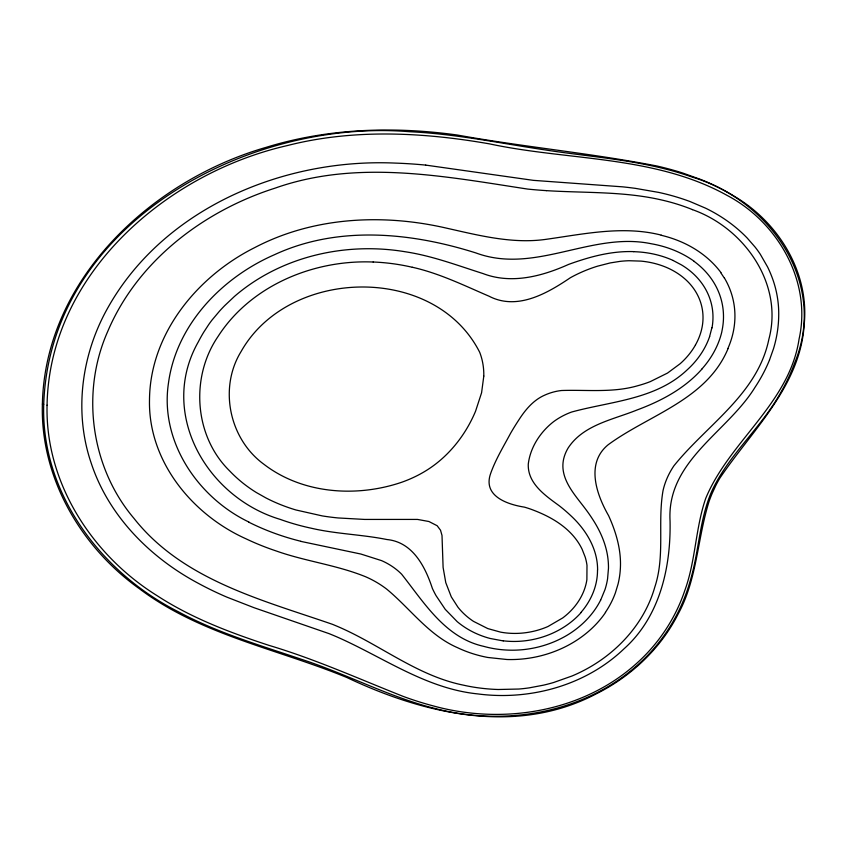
<?xml version="1.0" encoding="UTF-8"?>
<svg xmlns="http://www.w3.org/2000/svg" width="847" height="847" viewBox="0 0 847 847"><rect width="100%" height="100%" fill="white"/><g stroke="black" fill="none" stroke-linecap="round" stroke-linejoin="round"><path stroke-width="1.27" d="M483.796 376.089L481.583 392.764L475.569 411.187A166.563 136.6 -11.4 0 1 466.062 429.81C457.02 444.569 445.141 457.676 430.869 467.523A103.059 84.531 -11.4 0 1 422.791 472.615L419.974 474.193A110.057 90.258 -11.4 0 1 401.997 482.155C356.809 497.655 302.612 494.055 263.925 464.283C229.336 439.117 218.558 388.095 241.109 351.505C288.795 267.027 434.903 263.713 479.688 352.278A87.844 72.048 -11.4 0 1 481.932 359.308A92.969 76.251 -11.4 0 1 483.785 376.089M711.861 327.884L709.617 336.481M769.51 359.986L773.502 348.72A166.446 136.515 -11.4 0 0 778.7 316.143C779.039 302.146 776.434 288.118 771.204 275.137A171.189 140.401 -11.4 0 0 767.594 266.974L760.278 254.227A148.934 122.148 -11.4 0 0 755.069 247.049L747.213 238.049A170.268 139.649 -11.4 0 0 705.636 208.203L690.019 201.533A216.186 177.298 -11.4 0 0 658.744 192.417L635.388 188.362A352.384 289.007 -11.4 0 0 622.683 186.848L533.314 180.347L425.713 165.101M728.018 348.71C706.567 400.017 649.151 414.628 608.167 444.749C585.489 463.267 596.426 494.426 608.591 515.643C616.224 532.414 621.582 550.751 620.311 569.353A118.347 97.056 -11.4 0 1 618.077 583.996L615.42 592.794A107.728 88.353 -11.4 0 1 605.393 612.402M600.671 600.1L605.002 589.565A97.659 80.094 -11.4 0 0 607.574 578.829L608.474 568.263A107.696 88.321 -11.4 0 0 608.135 560.375C606.812 546.251 601.211 532.858 593.715 520.926A232.724 190.871 -11.4 0 0 585.563 509.079C574.711 494.553 559.052 478.407 563.731 458.608A47.771 39.184 -11.4 0 1 568.189 447.915C583.392 424.749 612.984 419.731 636.891 410.033C661.158 401.065 684.895 388.466 702.174 368.794M581.106 612.286L583.075 609.904A82.392 67.569 -11.4 0 0 597.506 569.967M633.725 251.623C616.743 251.03 599.888 254.354 583.721 259.341A239.606 196.515 -11.4 0 0 568.538 264.444C541.9 276.355 511.366 284.465 482.97 273.549C457.242 265.376 431.801 255.699 404.951 251.718C348.106 242.306 286.879 255.074 241.141 290.913A157.129 128.871 -11.4 0 0 234.354 296.514L224.635 305.703A192.523 157.902 -11.4 0 0 219.638 310.997L212.057 320.007A135.213 110.893 -11.4 0 0 208.711 324.56L203.704 332.236A184.148 151.031 -11.4 0 0 198.304 341.881C157.976 412.965 206.668 497.443 280.209 519.38A225.154 184.657 -11.4 0 0 311.167 528.2C336.09 534.034 361.86 534.468 386.899 539.528C412.711 542.027 425.194 566.579 432.372 588.4A148.278 121.608 -11.4 0 0 436.036 595.621L445.215 609.311L457.211 621.656A92.323 75.722 -11.4 0 0 474.934 632.963L477.772 634.223A86.818 71.201 -11.4 0 0 490.042 638.447L503.234 640.914M373.146 262.019C313.697 259.553 250.733 285.45 217.944 336.619C190.279 377.159 194.143 436.089 229.569 470.837A165.133 135.435 -11.4 0 0 244.656 484.452L247.017 486.22A152.619 125.165 -11.4 0 0 256.397 492.552L265.916 497.92A172.216 141.248 -11.4 0 0 295.995 509.989L322.199 515.897A225.302 184.784 -11.4 0 0 338.091 517.951L364.697 519.433L417.497 519.423L428.91 521.508L437.158 525.733L440.525 530.222L442.007 535.463L443.108 567.49L445.776 582.641L451.292 596.86L457.909 607.151A81.068 66.49 -11.4 0 0 473.537 621.391L487.777 628.58L500.598 632.137A67.644 55.479 -11.4 0 0 510.656 633.312A68.501 56.188 -11.4 0 0 547.967 626.515L562.779 617.897A67.855 55.648 -11.4 0 0 579.899 599.02A69.528 57.024 -11.4 0 0 586.886 579.666L586.992 565.341A77.638 63.673 -11.4 0 0 585.182 557.061L582.133 549.279A83.684 68.639 -11.4 0 0 574.584 537.443C563.393 523.711 547.236 515.167 530.836 509.185A109.994 90.216 -11.4 0 0 524.399 507.131C506.93 504.378 482.557 495.897 490.678 473.399C495.675 459.275 503.605 446.358 510.646 433.177A319.944 262.401 -11.4 0 1 518.819 419.953C525.331 409.779 533.494 399.964 544.854 395.083A46.172 37.871 -11.4 0 1 555.452 391.536A45.664 37.448 -11.4 0 1 561.572 390.509C587.003 389.641 613.006 392.987 637.876 385.692A97.733 80.147 -11.4 0 0 650.252 381.637L667.542 373.051L680.173 363.702A78.739 64.584 -11.4 0 0 695.472 344.962M546.389 190.639C584.906 193.095 624.048 191.2 661.909 200.051A191.486 157.044 -11.4 0 1 692.497 209.633M661.263 235.127C623.466 225.44 584.578 233.899 546.876 239.214C513.017 244.254 479.434 235.53 446.634 228.171C382.918 213.423 313.369 216.832 254.714 247.599C197.425 276.238 149.972 333.676 149.495 399.932C148.119 460.98 191.951 514.51 245.821 538.724A269.208 220.792 -11.4 0 0 276.122 550.942C305.471 561.36 336.852 565.013 365.735 576.807A106.828 87.612 -11.4 0 1 373.389 580.523A111.211 91.211 -11.4 0 1 386.73 589.152C410.34 608.654 428.677 635.208 457.592 647.711A119.66 98.136 -11.4 0 0 487.787 657.463L506.93 659.506A101.756 83.451 -11.4 0 0 605.541 612.455M412.309 267.25C439.148 273.221 463.944 285.397 489.037 296.206C517.115 310.807 547.12 293.443 570.38 277.721A120.899 99.163 -11.4 0 1 597.453 266.202L610.253 262.919L620.036 261.374A87.919 72.111 -11.4 0 1 629.088 260.728L641.063 261.12A79.819 65.463 -11.4 0 1 662.312 265.799A76.781 62.974 -11.4 0 1 683.18 277.445L685.371 279.33A73.054 59.915 -11.4 0 1 702.65 323.692A75.648 62.043 -11.4 0 1 695.461 344.951M300.791 541.371L360.896 554.044L381.552 560.619A72.683 59.608 -11.4 0 1 388.635 564.208A74.769 61.323 -11.4 0 1 401.626 574.192C424.273 602.799 445.257 637.876 483.859 646.388A94.356 77.384 -11.4 0 0 508.327 650.125A89.57 73.467 -11.4 0 0 568.983 634.085A90.121 73.911 -11.4 0 0 600.629 600.089M692.486 209.654C744.079 227.832 783.729 283.851 768.875 339.224C757.578 394.331 706.758 424.855 673.873 465.871A91.158 74.758 -11.4 0 0 663.042 490.561C657.441 522.451 665.266 555.78 654.795 587.098C644.302 624.101 616.034 654.265 582.069 671.343A131.677 107.993 -11.4 0 1 572.117 675.959L553.536 682.534A153.243 125.674 -11.4 0 1 543.414 685.181L529.354 687.838A135.255 110.936 -11.4 0 1 518.83 689.034L498.227 689.5A166.965 136.939 -11.4 0 1 473.611 687.139A158.569 130.057 -11.4 0 1 463.457 685.159C418.344 676.065 382.082 646.24 340.833 627.881A291.654 239.203 -11.4 0 0 332.458 624.324C261.945 599.93 182.486 579.941 133.953 518.353C90.745 467.396 80.645 392.235 107.77 331.336C137.606 260.961 203.502 210.956 275.074 188.14C357.19 159.077 444.4 176.388 527.692 189.082A436.713 358.175 -11.4 0 0 546.389 190.639M673.196 260.527L681.507 264.931A84.298 69.136 -11.4 0 1 712.009 327.895M248.902 522.048C197.647 497.454 159.712 441.276 168.447 383.246C176.197 324.772 221.829 277.647 274.364 254.756C337.911 225.228 411.028 232.374 476.046 252.988C535.018 274.735 591.693 231.337 651.131 243.724A105.039 86.14 -11.4 0 1 694.244 261.352M720.733 272.66L724.407 278.197M597.601 569.957C597.707 548.951 586.018 529.798 571.005 515.865A186.816 153.222 -11.4 0 0 559.189 505.723C545.341 495.569 527.512 483.499 528.274 464.135C530.264 447.322 540.418 431.864 553.673 421.615A61.471 50.407 -11.4 0 1 566.505 414.109A60.772 49.846 -11.4 0 1 571.725 412.002C611.068 401.256 655.79 399.562 687.097 369.927A91.053 74.674 -11.4 0 0 709.648 336.481M300.833 541.275A246.286 201.988 -11.4 0 1 248.806 522.176M702.11 368.752A103.154 84.594 -11.4 0 0 721.718 332.289L722.247 329.525A95.912 78.665 -11.4 0 0 694.159 261.427M724.513 278.155A109.422 89.74 -11.4 0 1 727.817 348.657M661.2 235.275A115.52 94.737 -11.4 0 1 720.935 272.554M373.146 261.998A185.271 151.952 -11.4 0 1 412.298 267.281M769.51 359.986A186.838 153.233 -11.4 0 1 755.016 387.312C727.298 432.436 666.61 460.779 670.051 520.969C670.993 567.225 659.855 616.796 624.017 648.813C585.701 685.541 529.851 700.765 477.772 693.915C426.094 688.696 383.405 657.367 337.148 637.008A344.401 282.453 -11.4 0 0 329.017 633.62L254.068 607.712L227.112 597.23A360.409 295.592 -11.4 0 1 198.029 583.17C149.908 557.453 108.48 515.717 91.211 463.15C73.922 412.69 81.312 355.761 106.923 309.451C162.688 208.341 283.343 158.029 395.358 163.1A406.465 333.369 -11.4 0 1 425.702 165.101M581.264 612.381A78.03 63.991 -11.4 0 1 503.256 640.819M633.715 251.686A95.055 77.956 -11.4 0 1 673.227 260.484M47.061 405.184C45.177 483.012 92.312 555.473 157.193 595.737C191.496 618.077 230.056 632.593 268.764 645.308C314.862 658.998 358.715 678.775 403.331 696.446A320.367 262.75 -11.4 0 0 433.823 706.059C502.218 724.746 580.904 712.443 634.996 664.842C657.78 644.969 675.271 619.062 684.852 590.37C695.705 560.629 695.408 528.253 705.72 498.396C729.415 441.075 789.404 403.468 799.07 339.075C811.945 281.596 777.959 222.295 727.277 195.498C654.731 155.149 568.771 160.835 489.63 143.895C422.822 132.206 353.358 128.659 287.101 145.62C166.15 173.264 49.338 274.057 47.061 405.184M43.716 404.305C40.91 493.092 101.206 572.826 178.209 611.693C217.001 632.677 259.542 645.149 301.13 659.199C343.257 672.867 382.759 693.629 425.353 705.911A283.777 232.734 -11.4 0 0 434.744 708.399C504.77 726.885 585.235 713.185 639.453 663.339C663.667 641.433 681.253 612.54 690.114 581.148C698.574 553.462 699.199 523.891 709.521 496.702A146.573 120.21 -11.4 0 1 712.676 489.238C730.114 453.336 761.771 426.983 780.976 392.119A230.733 189.241 -11.4 0 0 794.708 362.834C827.9 282.75 769.976 200.284 692.465 177.192C645.329 160.284 594.869 157.584 545.786 150.014C500.492 143.334 455.464 133.826 409.609 131.719C246.223 118.284 49.878 224.55 43.716 404.305M42.382 404.083C40.201 477.253 80.687 546.94 139.459 588.781C200.612 634.869 277.424 648.929 346.889 677.515C424.283 714.19 516.649 735.958 596.616 693.661C631.174 676.351 660.745 648.506 678.225 613.863C697.219 579.094 697.377 538.544 709.055 501.477A168.934 138.548 -11.4 0 1 712.115 493.536L715.715 485.712A153.858 126.192 -11.4 0 1 719.865 478.121C752.295 429.99 800.489 385.978 804.227 324.189C809.351 272.215 778.308 222.105 734.243 196.25A227.557 186.636 -11.4 0 0 700.723 179.458L682.449 172.926A302.813 248.351 -11.4 0 0 656.944 166.001C590.867 153.127 523.637 146.976 457.369 135.033C393.717 126.182 327.863 128.289 266.17 147.336C151.782 180.231 45.06 279.012 42.382 404.083"/></g></svg>
